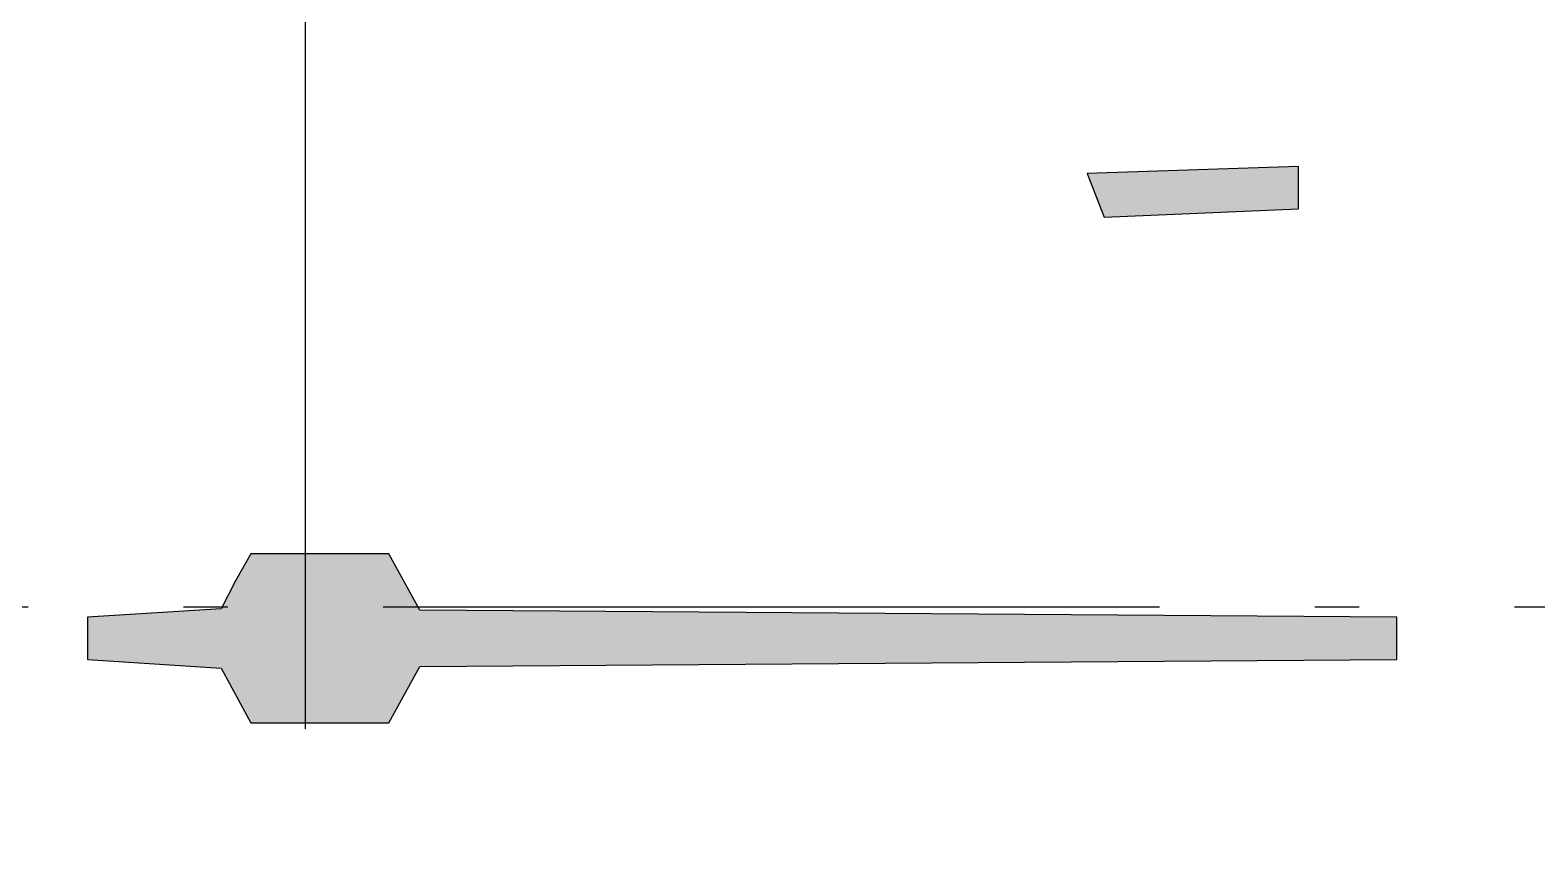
# Model space of a CAD drawing. Header units: millimetres. Extents: x -7200 to 93979, y -9600 to 40920.
# Drawn here: x 5804 to 8520, y 5837 to 7339 of the extents above; entities that cross this region are included whole.
import ezdxf

# ---------------------------------------------------------------- set-up
doc = ezdxf.new("R2010")
doc.units = ezdxf.units.MM
doc.linetypes.add('ОСЕВАЯ', pattern=[2040, 1400, -280, 80, -280])
for name, color, linetype in [('ЗАЛИВКА', 7, 'Continuous'), ('ОСИ', 1, 'ОСЕВАЯ'), ('ПЛАН', 7, 'Continuous')]:
    doc.layers.add(name, color=color, linetype=linetype)

msp = doc.modelspace()

# ---------------------------------------------------------------- hatches: boundary and pattern name
at = {"layer": 'ЗАЛИВКА'}
for points in [[(7709.6, 7080.5), (7740, 7001.8), (8090.3, 7017), (8090.3, 7093.2)], [(6173.8, 6346.9), (6148.4, 6296.1), (5907.3, 6280.9), (5907.3, 6204.7), (6148.4, 6189.5), (6201.7, 6090.5), (6450.5, 6090.5), (6506.4, 6192), (8268, 6204.7), (8268, 6280.9), (6506.4, 6293.5), (6450.5, 6395.1), (6201.7, 6395.1)]]:
    msp.add_hatch(color=7, dxfattribs=at).paths.add_polyline_path(points)

# ---------------------------------------------------------------- linework, layer by layer
at = {"layer": 'ОСИ', "linetype": 'ОСЕВАЯ'}
for p, q in [((6300, -8200), (6300, 35200)), ((-5800, 6300), (91300, 6300))]:
    msp.add_line(p, q, dxfattribs=at)
at = {"layer": 'ПЛАН'}
for points in [[(7709.6, 7080.5), (7740, 7001.8), (8090.3, 7017), (8090.3, 7093.2)], [(6173.8, 6346.9), (6148.4, 6296.1), (5907.3, 6280.9), (5907.3, 6204.7), (6148.4, 6189.5), (6201.7, 6090.5), (6450.5, 6090.5), (6506.4, 6192), (8268, 6204.7), (8268, 6280.9), (6506.4, 6293.5), (6450.5, 6395.1), (6201.7, 6395.1)]]:
    msp.add_lwpolyline(points, close=True, dxfattribs=at)

doc.saveas('drawing.dxf')
